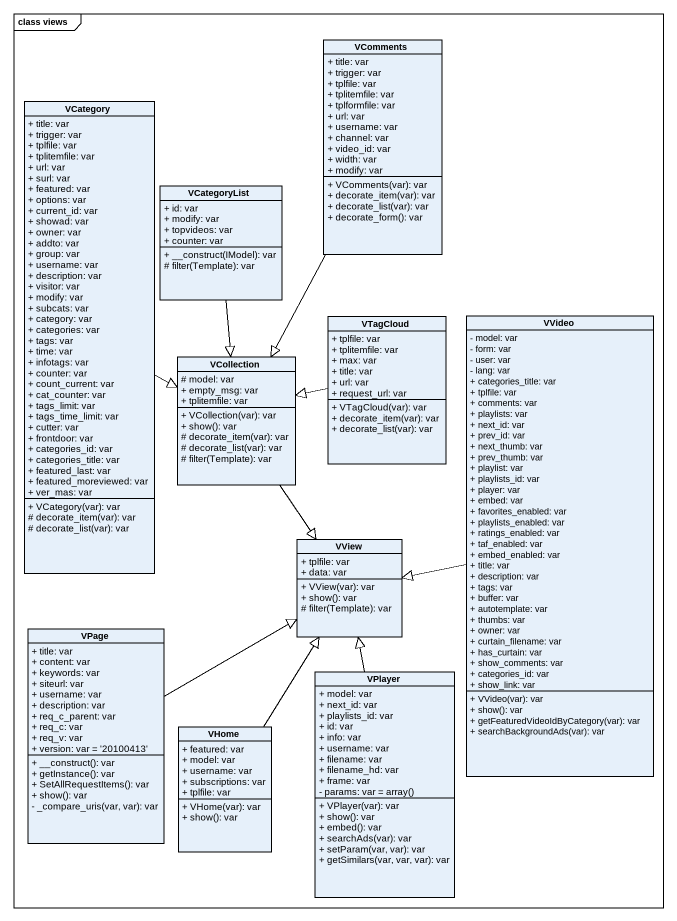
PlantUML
@startuml
mainframe class views
hide circle
hide empty members
skinparam classAttributeIconSize 0
class VComments {
  + title: var
  + trigger: var
  + tplfile: var
  + tplitemfile: var
  + tplformfile: var
  + url: var
  + username: var
  + channel: var
  + video_id: var
  + width: var
  + modify: var
  + VComments(var): var
  + decorate_item(var): var
  + decorate_list(var): var
  + decorate_form(): var
}
class VCategory {
  + title: var
  + trigger: var
  + tplfile: var
  + tplitemfile: var
  + url: var
  + surl: var
  + featured: var
  + options: var
  + current_id: var
  + showad: var
  + owner: var
  + addto: var
  + group: var
  + username: var
  + description: var
  + visitor: var
  + modify: var
  + subcats: var
  + category: var
  + categories: var
  + tags: var
  + time: var
  + infotags: var
  + counter: var
  + count_current: var
  + cat_counter: var
  + tags_limit: var
  + tags_time_limit: var
  + cutter: var
  + frontdoor: var
  + categories_id: var
  + categories_title: var
  + featured_last: var
  + featured_moreviewed: var
  + ver_mas: var
  + VCategory(var): var
  # decorate_item(var): var
  # decorate_list(var): var
}
class VCategoryList {
  + id: var
  + modify: var
  + topvideos: var
  + counter: var
  + __construct(IModel): var
  # filter(Template): var
}
class VTagCloud {
  + tplfile: var
  + tplitemfile: var
  + max: var
  + title: var
  + url: var
  + request_url: var
  + VTagCloud(var): var
  + decorate_item(var): var
  + decorate_list(var): var
}
class VVideo {
  - model: var
  - form: var
  - user: var
  - lang: var
  + categories_title: var
  + tplfile: var
  + comments: var
  + playlists: var
  + next_id: var
  + prev_id: var
  + next_thumb: var
  + prev_thumb: var
  + playlist: var
  + playlists_id: var
  + player: var
  + embed: var
  + favorites_enabled: var
  + playlists_enabled: var
  + ratings_enabled: var
  + taf_enabled: var
  + embed_enabled: var
  + title: var
  + description: var
  + tags: var
  + buffer: var
  + autotemplate: var
  + thumbs: var
  + owner: var
  + curtain_filename: var
  + has_curtain: var
  + show_comments: var
  + categories_id: var
  + show_link: var
  + VVideo(var): var
  + show(): var
  + getFeaturedVideoIdByCategory(var): var
  + searchBackgroundAds(var): var
}
class VCollection {
  # model: var
  + empty_msg: var
  + tplitemfile: var
  + VCollection(var): var
  + show(): var
  # decorate_item(var): var
  # decorate_list(var): var
  # filter(Template): var
}
class VView {
  + tplfile: var
  + data: var
  + VView(var): var
  + show(): var
  # filter(Template): var
}
class VPage {
  + title: var
  + content: var
  + keywords: var
  + siteurl: var
  + username: var
  + description: var
  + req_c_parent: var
  + req_c: var
  + req_v: var
  + version: var = '20100413'
  + __construct(): var
  + getInstance(): var
  + SetAllRequestItems(): var
  + show(): var
  - _compare_uris(var, var): var
}
class VPlayer {
  + model: var
  + next_id: var
  + playlists_id: var
  + id: var
  + info: var
  + username: var
  + filename: var
  + filename_hd: var
  + frame: var
  {field} - params: var = array()
  + VPlayer(var): var
  + show(): var
  + embed(): var
  + searchAds(var): var
  + setParam(var, var): var
  + getSimilars(var, var, var): var
}
class VHome {
  + featured: var
  + model: var
  + username: var
  + subscriptions: var
  + tplfile: var
  + VHome(var): var
  + show(): var
}
VComments --|> VCollection
VCategory -right-|> VCollection
VCategoryList --|> VCollection
VTagCloud -left-|> VCollection
VVideo -left-|> VView
VCollection --|> VView
VPage -right-|> VView
VPlayer -up-|> VView
VHome -up-|> VView
@enduml
